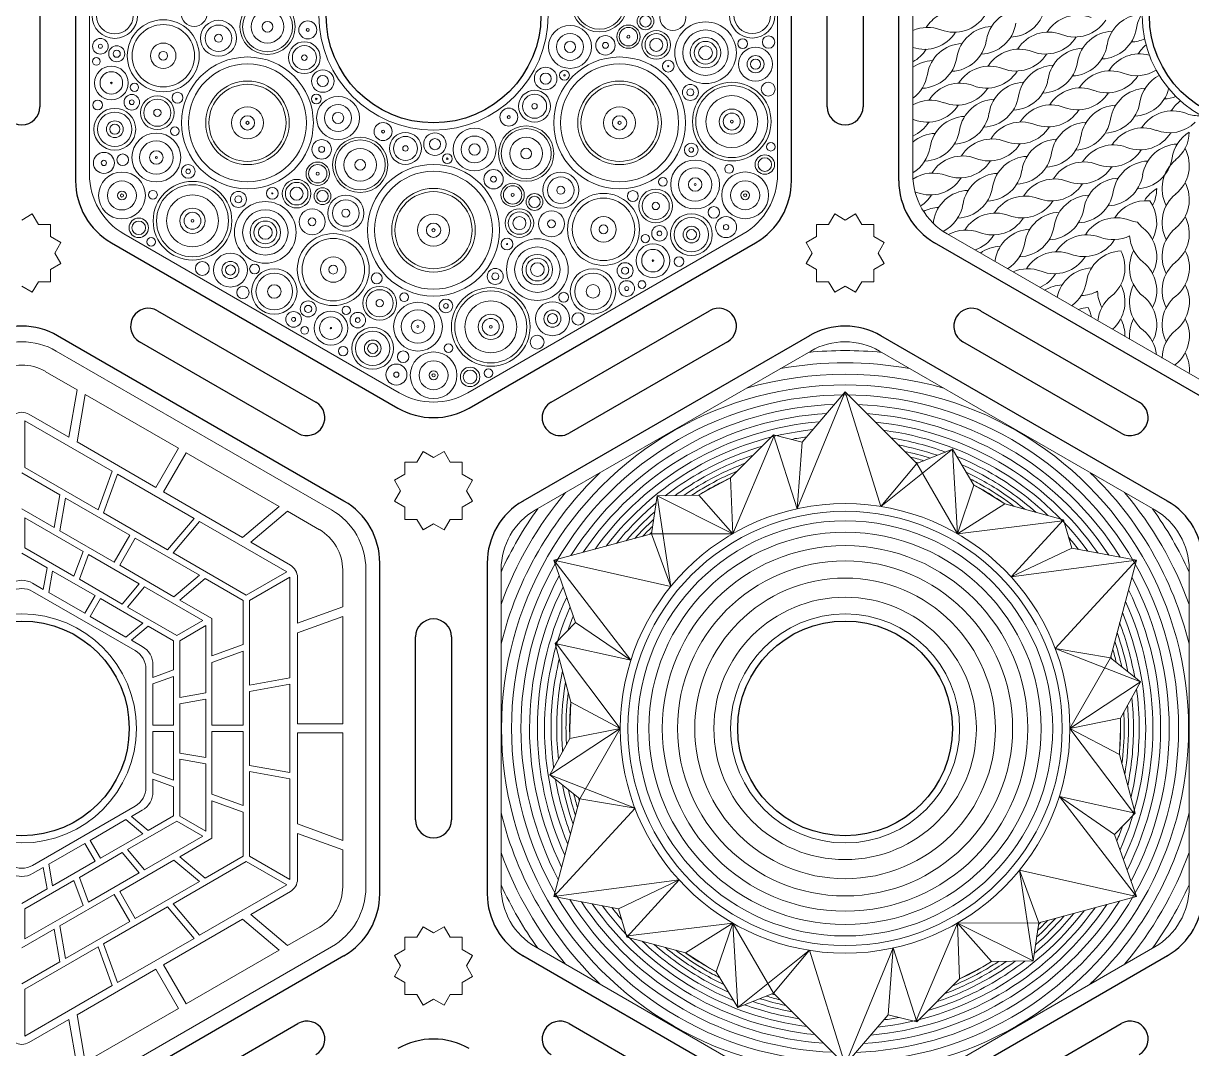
# Model space of a CAD drawing. Header units: millimetres. Extents: x -1250 to -350, y -300 to 300.
# Drawn here: x -1013 to -890.6, y -8.9 to 98.6 of the extents above; entities that cross this region are included whole.
import ezdxf

# ---------------------------------------------------------------- set-up
doc = ezdxf.new("R2010")
doc.units = ezdxf.units.MM
doc.layers.get('0').update_dxf_attribs({"color": 1, "true_color": 0xff0000})
doc.layers.add('cut', color=1, linetype='Continuous', lineweight=20, true_color=0xff0000)
doc.layers.add('Vector Engrave', color=5, linetype='Continuous', lineweight=0, true_color=0x0000ff)

msp = doc.modelspace()

# ---------------------------------------------------------------- linework, layer by layer
for p, q in [((-1007.5, 116.71), (-1007.5, 82.07)), ((-932.5, 82.07), (-932.5, 116.71)), ((-921.25, 82.07), (-921.25, 116.71)), ((-1011.25, 108.97), (-1011.25, 89.81)), ((-928.75, 89.81), (-928.75, 108.97)), ((-925, 108.97), (-925, 89.81)), ((-1003.75, 75.57), (-973.75, 58.25)), ((-966.25, 58.25), (-936.25, 75.57)), ((-887.5, 58.25), (-917.5, 75.57)), ((-998.93, 68.46), (-982.32, 58.87)), ((-957.68, 58.87), (-941.07, 68.46)), ((-912.68, 68.46), (-896.07, 58.87)), ((-979.38, 48.51), (-1009.38, 65.83)), ((-984.2, 55.63), (-1000.8, 65.21)), ((-930.62, 65.83), (-960.63, 48.51)), ((-939.2, 65.21), (-955.8, 55.63)), ((-893.12, 48.51), (-923.13, 65.83)), ((-897.95, 55.63), (-914.55, 65.21)), ((-975.62, 7.37), (-975.62, 42.02)), ((-964.37, 42.02), (-964.37, 7.37)), ((-971.88, 15.11), (-971.88, 34.28)), ((-968.12, 34.28), (-968.12, 15.11)), ((-1009.38, -16.44), (-979.38, 0.88)), ((-960.63, 0.88), (-930.62, -16.44)), ((-923.13, -16.44), (-893.12, 0.88)), ((-1000.8, -15.82), (-984.2, -6.24)), ((-955.8, -6.24), (-939.2, -15.82)), ((-914.55, -15.82), (-897.95, -6.24))]:
    msp.add_line(p, q)
for centre in [(-970, 99.39), (-883.75, 99.39), (-1013.13, 24.69), (-926.88, 24.69)]:
    msp.add_circle(centre, 11.25)
for centre, radius, start, end in [((-1013.13, 89.81), 1.88, 180, 0), ((-926.88, 89.81), 1.88, 180, 0), ((-1000, 82.07), 7.5, 180, 240), ((-940, 82.07), 7.5, 300, 0), ((-913.75, 82.07), 7.5, 180, 240), ((-999.86, 66.83), 1.88, 60, 240), ((-940.14, 66.83), 1.88, 300, 120), ((-913.61, 66.83), 1.88, 60, 240), ((-1013.13, 59.34), 7.5, 60, 120), ((-926.88, 59.34), 7.5, 60, 120), ((-983.26, 57.25), 1.88, 240, 60), ((-956.74, 57.25), 1.88, 120, 300), ((-897.01, 57.25), 1.88, 240, 60), ((-970, 64.75), 7.5, 240, 300), ((-983.13, 42.02), 7.5, 0, 60), ((-956.87, 42.02), 7.5, 120, 180), ((-896.88, 42.02), 7.5, 0, 60), ((-970, 34.28), 1.88, 0, 180), ((-970, 15.11), 1.88, 180, 0), ((-983.13, 7.37), 7.5, 300, 0), ((-956.87, 7.37), 7.5, 180, 240), ((-896.88, 7.37), 7.5, 300, 0), ((-983.26, -7.86), 1.88, 300, 120), ((-956.74, -7.86), 1.88, 60, 240), ((-897.01, -7.86), 1.88, 300, 120), ((-970, -15.36), 7.5, 60, 120)]:
    msp.add_arc(centre, radius, start, end)
at = {"layer": 'cut'}
for p, q in [((-1012.03, 78.59), (-1013.13, 77.96)), ((-1011.39, 77.49), (-1012.03, 78.59)), ((-927.97, 78.59), (-928.61, 77.49)), ((-926.88, 77.96), (-927.97, 78.59)), ((-925.78, 78.59), (-926.88, 77.96)), ((-925.14, 77.49), (-925.78, 78.59)), ((-1010.12, 77.49), (-1011.39, 77.49)), ((-1010.12, 76.22), (-1010.12, 77.49)), ((-928.61, 77.49), (-929.88, 77.49)), ((-929.88, 77.49), (-929.88, 76.22)), ((-923.88, 77.49), (-925.14, 77.49)), ((-923.88, 76.22), (-923.88, 77.49)), ((-1009.03, 75.59), (-1010.12, 76.22)), ((-929.88, 76.22), (-930.97, 75.59)), ((-922.78, 75.59), (-923.88, 76.22)), ((-1009.66, 74.49), (-1009.03, 75.59)), ((-930.97, 75.59), (-930.34, 74.49)), ((-923.41, 74.49), (-922.78, 75.59)), ((-1009.03, 73.39), (-1009.66, 74.49)), ((-930.34, 74.49), (-930.97, 73.39)), ((-922.78, 73.39), (-923.41, 74.49)), ((-1010.12, 72.76), (-1009.03, 73.39)), ((-1010.12, 71.49), (-1010.12, 72.76)), ((-930.97, 73.39), (-929.88, 72.76)), ((-929.88, 72.76), (-929.88, 71.49)), ((-923.88, 72.76), (-922.78, 73.39)), ((-923.88, 71.49), (-923.88, 72.76)), ((-1013.13, 71.03), (-1012.03, 70.39)), ((-1012.03, 70.39), (-1011.39, 71.49)), ((-1011.39, 71.49), (-1010.12, 71.49)), ((-929.88, 71.49), (-928.61, 71.49)), ((-928.61, 71.49), (-927.97, 70.39)), ((-927.97, 70.39), (-926.88, 71.03)), ((-926.88, 71.03), (-925.78, 70.39)), ((-925.78, 70.39), (-925.14, 71.49)), ((-925.14, 71.49), (-923.88, 71.49)), ((-971.1, 53.69), (-971.73, 52.59)), ((-970, 53.06), (-971.1, 53.69)), ((-968.9, 53.69), (-970, 53.06)), ((-968.27, 52.59), (-968.9, 53.69)), ((-971.73, 52.59), (-973, 52.59)), ((-973, 52.59), (-973, 51.32)), ((-967, 52.59), (-968.27, 52.59)), ((-967, 51.32), (-967, 52.59)), ((-973, 51.32), (-974.1, 50.69)), ((-974.1, 50.69), (-973.46, 49.59)), ((-965.9, 50.69), (-967, 51.32)), ((-966.54, 49.59), (-965.9, 50.69)), ((-973.46, 49.59), (-974.1, 48.49)), ((-965.9, 48.49), (-966.54, 49.59)), ((-974.1, 48.49), (-973, 47.86)), ((-973, 47.86), (-973, 46.59)), ((-967, 47.86), (-965.9, 48.49)), ((-967, 46.59), (-967, 47.86)), ((-973, 46.59), (-971.73, 46.59)), ((-971.73, 46.59), (-971.1, 45.49)), ((-968.9, 45.49), (-968.27, 46.59)), ((-968.27, 46.59), (-967, 46.59)), ((-971.1, 45.49), (-970, 46.13)), ((-970, 46.13), (-968.9, 45.49)), ((-971.1, 3.89), (-971.73, 2.8)), ((-970, 3.26), (-971.1, 3.89)), ((-968.9, 3.89), (-970, 3.26)), ((-968.27, 2.8), (-968.9, 3.89)), ((-971.73, 2.8), (-973, 2.8)), ((-973, 2.8), (-973, 1.53)), ((-967, 2.8), (-968.27, 2.8)), ((-967, 1.53), (-967, 2.8)), ((-973, 1.53), (-974.1, 0.89)), ((-965.9, 0.89), (-967, 1.53)), ((-974.1, 0.89), (-973.46, -0.2)), ((-966.54, -0.2), (-965.9, 0.89)), ((-973.46, -0.2), (-974.1, -1.3)), ((-965.9, -1.3), (-966.54, -0.2)), ((-974.1, -1.3), (-973, -1.94)), ((-973, -1.94), (-973, -3.2)), ((-967, -1.94), (-965.9, -1.3)), ((-967, -3.2), (-967, -1.94)), ((-973, -3.2), (-971.73, -3.2)), ((-971.73, -3.2), (-971.1, -4.3)), ((-971.1, -4.3), (-970, -3.67)), ((-970, -3.67), (-968.9, -4.3)), ((-968.9, -4.3), (-968.27, -3.2)), ((-968.27, -3.2), (-967, -3.2))]:
    msp.add_line(p, q, dxfattribs=at)
at = {"layer": 'Vector Engrave'}
for p, q in [((-1006.04, 82.74), (-1006.04, 116.04)), ((-933.96, 116.04), (-933.96, 82.74)), ((-919.79, 116.04), (-919.79, 82.74)), ((-973.6, 59.86), (-1002.44, 76.5)), ((-937.56, 76.5), (-966.4, 59.86)), ((-916.19, 76.5), (-887.35, 59.86)), ((-1009.52, 64.23), (-980.69, 47.58)), ((-959.31, 47.58), (-930.48, 64.23)), ((-923.27, 64.23), (-894.44, 47.58)), ((-1007.35, 60.17), (-1010.69, 62.1)), ((-1008.22, 55.21), (-1007.35, 60.17)), ((-1007.35, 54.71), (-1006.48, 59.67)), ((-996.73, 54.04), (-1006.48, 59.67)), ((-926.88, 59.94), (-931.91, 47.7)), ((-926.88, 59.94), (-931.38, 54.69)), ((-926.88, 59.94), (-919.38, 52.44)), ((-926.88, 59.94), (-923.13, 47.94)), ((-1008.22, 55.21), (-1012.38, 57.61)), ((-1003.66, 51.65), (-1012.8, 56.93)), ((-1012.8, 52.03), (-1012.8, 56.93)), ((-934.38, 55.44), (-938.88, 50.94)), ((-934.33, 55.29), (-938.65, 45.09)), ((-931.38, 54.69), (-934.38, 55.44)), ((-931.91, 47.7), (-934.38, 55.44)), ((-999.1, 49.94), (-1007.35, 54.71)), ((-999.1, 49.94), (-996.73, 54.04)), ((-931.38, 54.69), (-931.91, 47.7)), ((-915.62, 53.94), (-923.13, 47.94)), ((-919.38, 52.44), (-915.62, 53.94)), ((-915.62, 53.94), (-913.38, 50.19)), ((-915.1, 45.09), (-915.62, 53.94)), ((-998.28, 49.47), (-995.91, 53.57)), ((-986.16, 47.94), (-995.91, 53.57)), ((-1009.14, 49.16), (-1013.13, 51.46)), ((-1005.13, 47.6), (-1012.8, 52.03)), ((-1005.13, 47.6), (-1003.66, 51.65)), ((-923.13, 47.94), (-919.38, 52.44)), ((-919.38, 52.44), (-915.1, 45.09)), ((-1004.56, 47.27), (-1003.09, 51.32)), ((-995.08, 46.7), (-1003.09, 51.32)), ((-938.88, 50.94), (-941.29, 49.67)), ((-938.88, 50.94), (-938.65, 45.09)), ((-913.38, 50.19), (-915.1, 45.09)), ((-913.38, 50.19), (-912.46, 49.67)), ((-1009.75, 45.74), (-1009.14, 49.16)), ((-990.02, 44.7), (-998.28, 49.47)), ((-947.16, 45.06), (-946.58, 49.06)), ((-946.58, 49.06), (-942.21, 49.14)), ((-946.58, 49.06), (-945.14, 39.57)), ((-938.65, 45.09), (-946.58, 49.06)), ((-942.21, 49.14), (-941.29, 49.67)), ((-942.21, 49.14), (-938.65, 45.09)), ((-910.14, 48.21), (-912.46, 49.67)), ((-1009.14, 45.39), (-1008.54, 48.82)), ((-1001.82, 44.93), (-1008.54, 48.82)), ((-990.02, 44.7), (-986.16, 47.94)), ((-910.14, 48.21), (-915.1, 45.09)), ((-903.99, 46.56), (-910.14, 48.21)), ((-1009.75, 45.74), (-1013.13, 47.69)), ((-1006.72, 43.24), (-1012.81, 46.76)), ((-1012.81, 43.61), (-1012.81, 46.76)), ((-997.86, 43.4), (-1004.56, 47.27)), ((-997.86, 43.4), (-995.08, 46.7)), ((-989.15, 44.2), (-985.29, 47.44)), ((-981.95, 45.51), (-985.29, 47.44)), ((-909.47, 40.56), (-903.99, 46.56)), ((-903.14, 43.59), (-903.99, 46.56)), ((-1003.45, 42.11), (-1009.14, 45.39)), ((-997.28, 43.07), (-994.51, 46.37)), ((-985.37, 41.09), (-994.51, 46.37)), ((-904.11, 46.44), (-915.1, 45.09)), ((-1003.45, 42.11), (-1001.82, 44.93)), ((-1002.88, 41.78), (-1001.25, 44.61)), ((-994.53, 40.73), (-1001.25, 44.61)), ((-985, 41.8), (-989.15, 44.2)), ((-957.4, 42.32), (-947.16, 45.06)), ((-947.16, 45.06), (-938.65, 45.09)), ((-945.14, 39.57), (-947.16, 45.06)), ((-1013.13, 43.04), (-1010.48, 41.51)), ((-1007.67, 40.64), (-1012.81, 43.61)), ((-1007.67, 40.64), (-1006.72, 43.24)), ((-1007.1, 40.31), (-1006.15, 42.91)), ((-1000.84, 39.84), (-1006.15, 42.91)), ((-989.62, 38.64), (-997.28, 43.07)), ((-903.14, 43.59), (-909.47, 40.56)), ((-896.35, 42.32), (-903.14, 43.59)), ((-997.19, 38.49), (-1002.88, 41.78)), ((-957.4, 42.32), (-955.11, 35.8)), ((-957.4, 42.32), (-945.14, 39.57)), ((-957.4, 42.32), (-949.32, 31.84)), ((-896.35, 42.32), (-909.47, 40.56)), ((-896.35, 42.32), (-904.86, 33.07)), ((-896.35, 42.32), (-899.09, 32.07)), ((-1010.88, 39.26), (-1010.48, 41.51)), ((-1010.29, 38.92), (-1009.9, 41.17)), ((-1005.46, 38.62), (-1009.9, 41.17)), ((-997.19, 38.49), (-994.53, 40.73)), ((-989.62, 38.64), (-985.37, 41.09)), ((-989.29, 38.08), (-985.05, 40.53)), ((-985.05, 29.98), (-985.05, 40.53)), ((-984.25, 35.71), (-984.25, 40.5)), ((-979.51, 37.43), (-979.51, 41.29)), ((-977.09, 41.34), (-977.09, 8.05)), ((-962.91, 8.05), (-962.91, 41.34)), ((-890.84, 41.34), (-890.84, 8.05)), ((-1010.88, 39.26), (-1012, 39.9)), ((-1002.62, 37.72), (-1007.1, 40.31)), ((-1002.62, 37.72), (-1000.84, 39.84)), ((-1002.05, 37.39), (-1000.27, 39.52)), ((-994.17, 36), (-1000.27, 39.52)), ((-996.59, 38.14), (-993.93, 40.38)), ((-989.94, 38.08), (-993.93, 40.38)), ((-1001.26, 32.84), (-1012, 39.05)), ((-1006.54, 36.75), (-1010.29, 38.92)), ((-1006.54, 36.75), (-1005.46, 38.62)), ((-1005.98, 36.43), (-1004.9, 38.29)), ((-1000.47, 35.73), (-1004.9, 38.29)), ((-993.21, 36.19), (-996.59, 38.14)), ((-989.94, 33.48), (-989.94, 38.08)), ((-989.29, 29.23), (-989.29, 38.08)), ((-996.9, 34.42), (-1002.05, 37.39)), ((-984.25, 35.71), (-979.51, 37.43)), ((-1002.22, 34.26), (-1005.98, 36.43)), ((-1002.22, 34.26), (-1000.47, 35.73)), ((-996.9, 34.42), (-994.17, 36)), ((-993.21, 32.29), (-993.21, 36.19)), ((-984.25, 34.7), (-979.51, 36.43)), ((-979.51, 25.17), (-979.51, 36.43)), ((-955.11, 35.8), (-957.26, 33.57)), ((-955.11, 35.8), (-949.32, 31.84)), ((-1001.63, 33.92), (-999.88, 35.39)), ((-997.24, 33.87), (-999.88, 35.39)), ((-996.59, 33.88), (-993.86, 35.46)), ((-993.86, 28.42), (-993.86, 35.46)), ((-984.25, 25.17), (-984.25, 34.7)), ((-1000.52, 33.27), (-1001.63, 33.92)), ((-997.24, 33.87), (-997.24, 30.82)), ((-996.59, 27.94), (-996.59, 33.88)), ((-993.21, 32.29), (-989.94, 33.48)), ((-957.26, 33.57), (-955.61, 27.43)), ((-949.32, 31.84), (-957.26, 33.57)), ((-957.1, 33.54), (-950.43, 24.69)), ((-904.86, 33.07), (-899.09, 32.07)), ((-895.92, 29.58), (-904.86, 33.07)), ((-993.21, 31.6), (-989.94, 32.78)), ((-989.94, 25.02), (-989.94, 32.78)), ((-899.09, 32.07), (-903.32, 24.69)), ((-899.09, 32.07), (-895.92, 29.58)), ((-1000.13, 18.49), (-1000.13, 30.9)), ((-999.39, 30.03), (-999.39, 31.33)), ((-999.39, 30.03), (-997.24, 30.82)), ((-993.21, 25.02), (-993.21, 31.6)), ((-999.39, 29.35), (-997.24, 30.14)), ((-997.24, 25.02), (-997.24, 30.14)), ((-989.29, 29.23), (-985.05, 29.98)), ((-903.32, 24.69), (-895.92, 29.58)), ((-895.92, 29.58), (-898.04, 25.75)), ((-999.39, 25.02), (-999.39, 29.35)), ((-996.59, 27.94), (-993.86, 28.42)), ((-989.29, 28.57), (-985.05, 29.31)), ((-989.29, 20.82), (-989.29, 28.57)), ((-985.05, 20.07), (-985.05, 29.31)), ((-996.59, 27.28), (-993.86, 27.76)), ((-996.59, 22.11), (-996.59, 27.28)), ((-993.86, 21.63), (-993.86, 27.76)), ((-955.61, 27.43), (-955.71, 24.69)), ((-955.61, 27.43), (-950.43, 24.69)), ((-898.04, 25.75), (-903.32, 24.69)), ((-898.04, 25.75), (-898.04, 24.69)), ((-999.39, 25.02), (-997.24, 25.02)), ((-993.21, 25.02), (-989.94, 25.02)), ((-984.25, 25.17), (-979.51, 25.17)), ((-950.43, 24.69), (-957.83, 19.81)), ((-955.71, 23.64), (-955.71, 24.69)), ((-955.71, 23.64), (-950.43, 24.69)), ((-954.66, 17.31), (-950.43, 24.69)), ((-898.14, 21.96), (-903.32, 24.69)), ((-896.65, 15.85), (-903.32, 24.69)), ((-898.14, 21.96), (-898.04, 24.69)), ((-999.39, 20.04), (-999.39, 24.37)), ((-999.39, 24.37), (-997.24, 24.37)), ((-997.24, 19.25), (-997.24, 24.37)), ((-993.21, 17.79), (-993.21, 24.37)), ((-993.21, 24.37), (-989.94, 24.37)), ((-989.94, 16.6), (-989.94, 24.37)), ((-984.25, 14.69), (-984.25, 24.22)), ((-984.25, 24.22), (-979.51, 24.22)), ((-979.51, 12.96), (-979.51, 24.22)), ((-957.83, 19.81), (-955.71, 23.64)), ((-996.59, 22.11), (-993.86, 21.63)), ((-996.59, 15.51), (-996.59, 21.45)), ((-996.59, 21.45), (-993.86, 20.97)), ((-993.86, 13.93), (-993.86, 20.97)), ((-989.29, 20.82), (-985.05, 20.07)), ((-896.49, 15.81), (-898.14, 21.96)), ((-999.39, 20.04), (-997.24, 19.25)), ((-989.29, 11.31), (-989.29, 20.16)), ((-989.29, 20.16), (-985.05, 19.41)), ((-954.66, 17.31), (-957.83, 19.81)), ((-957.83, 19.81), (-948.89, 16.32)), ((-999.39, 18.06), (-999.39, 19.36)), ((-999.39, 19.36), (-997.24, 18.57)), ((-997.24, 15.52), (-997.24, 18.57)), ((-985.05, 8.86), (-985.05, 19.41)), ((-993.21, 17.79), (-989.94, 16.6)), ((-957.4, 7.07), (-954.66, 17.31)), ((-948.89, 16.32), (-954.66, 17.31)), ((-896.35, 7.07), (-904.43, 17.55)), ((-904.43, 17.55), (-896.49, 15.81)), ((-898.64, 13.59), (-904.43, 17.55)), ((-1012, 10.34), (-1001.26, 16.55)), ((-1001.63, 15.47), (-1000.52, 16.12)), ((-993.21, 13.2), (-993.21, 17.1)), ((-993.21, 17.1), (-989.94, 15.91)), ((-957.4, 7.07), (-948.89, 16.32)), ((-1005.98, 12.96), (-1002.22, 15.13)), ((-1002.22, 15.13), (-1000.47, 13.66)), ((-1002.05, 12), (-996.9, 14.97)), ((-1001.63, 15.47), (-999.88, 14)), ((-997.24, 15.52), (-999.88, 14)), ((-996.9, 14.97), (-994.17, 13.39)), ((-996.59, 15.51), (-993.86, 13.93)), ((-989.94, 11.31), (-989.94, 15.91)), ((-984.25, 14.69), (-979.51, 12.96)), ((-898.64, 13.59), (-896.49, 15.81)), ((-1004.9, 11.1), (-1000.47, 13.66)), ((-984.25, 8.89), (-984.25, 13.68)), ((-984.25, 13.68), (-979.51, 11.96)), ((-896.35, 7.07), (-898.64, 13.59)), ((-1010.29, 10.47), (-1006.54, 12.64)), ((-1006.54, 12.64), (-1005.46, 10.77)), ((-1005.98, 12.96), (-1004.9, 11.1)), ((-1000.27, 9.87), (-994.17, 13.39)), ((-996.59, 11.25), (-993.21, 13.2)), ((-1007.1, 9.08), (-1002.62, 11.67)), ((-1002.62, 11.67), (-1000.84, 9.55)), ((-1002.05, 12), (-1000.27, 9.87)), ((-996.59, 11.25), (-993.93, 9.01)), ((-993.93, 9.01), (-989.94, 11.31)), ((-989.29, 11.31), (-985.05, 8.86)), ((-979.51, 8.1), (-979.51, 11.96)), ((-1012, 9.48), (-1010.88, 10.13)), ((-1010.88, 10.13), (-1010.48, 7.88)), ((-1010.29, 10.47), (-1009.9, 8.21)), ((-1009.9, 8.21), (-1005.46, 10.77)), ((-1002.88, 7.61), (-997.19, 10.9)), ((-997.28, 6.32), (-989.62, 10.75)), ((-997.19, 10.9), (-994.53, 8.66)), ((-989.62, 10.75), (-985.37, 8.3)), ((-896.35, 7.07), (-908.61, 9.82)), ((-908.61, 9.82), (-906.59, 4.32)), ((-907.17, 0.33), (-908.61, 9.82)), ((-1012.81, 5.78), (-1007.67, 8.75)), ((-1007.67, 8.75), (-1006.72, 6.15)), ((-1007.1, 9.08), (-1006.15, 6.48)), ((-1006.15, 6.48), (-1000.84, 9.55)), ((-1001.25, 4.78), (-994.53, 8.66)), ((-957.4, 7.07), (-944.28, 8.83)), ((-950.61, 5.8), (-944.28, 8.83)), ((-944.28, 8.83), (-949.76, 2.82)), ((-1013.13, 6.35), (-1010.48, 7.88)), ((-1002.88, 7.61), (-1001.25, 4.78)), ((-994.51, 3.02), (-985.37, 8.3)), ((-989.15, 5.19), (-985, 7.59)), ((-1012.81, 2.63), (-1006.72, 6.15)), ((-1009.14, 4), (-1003.45, 7.28)), ((-1003.45, 7.28), (-1001.82, 4.46)), ((-997.28, 6.32), (-994.51, 3.02)), ((-957.4, 7.07), (-950.61, 5.8)), ((-896.35, 7.07), (-906.59, 4.32)), ((-1012.81, 5.78), (-1012.81, 2.63)), ((-1004.56, 2.12), (-997.86, 5.99)), ((-997.86, 5.99), (-995.08, 2.69)), ((-989.15, 5.19), (-985.29, 1.95)), ((-950.61, 5.8), (-949.76, 2.82)), ((-1009.14, 4), (-1008.54, 0.57)), ((-1008.54, 0.57), (-1001.82, 4.46)), ((-998.28, -0.08), (-990.02, 4.69)), ((-990.02, 4.69), (-986.16, 1.45)), ((-985.29, 1.95), (-981.95, 3.88)), ((-949.64, 2.95), (-938.65, 4.3)), ((-943.61, 1.18), (-938.65, 4.3)), ((-940.38, -0.81), (-938.65, 4.3)), ((-934.38, -3.06), (-938.65, 4.3)), ((-938.65, 4.3), (-938.12, -4.56)), ((-919.42, -5.9), (-915.1, 4.3)), ((-906.59, 4.32), (-915.1, 4.3)), ((-915.1, 4.3), (-907.17, 0.33)), ((-914.88, -1.56), (-915.1, 4.3)), ((-911.54, 0.25), (-915.1, 4.3)), ((-906.59, 4.32), (-907.17, 0.33)), ((-1013.13, 1.7), (-1009.75, 3.65)), ((-1009.75, 3.65), (-1009.14, 0.23)), ((-1003.09, -1.93), (-995.08, 2.69)), ((-949.76, 2.82), (-943.61, 1.18)), ((-1012.8, -2.64), (-1005.13, 1.79)), ((-980.69, 1.81), (-1009.52, -14.84)), ((-1005.13, 1.79), (-1003.66, -2.26)), ((-1004.56, 2.12), (-1003.09, -1.93)), ((-995.91, -4.18), (-986.16, 1.45)), ((-930.48, -14.84), (-959.31, 1.81)), ((-938.12, -4.56), (-930.62, 1.44)), ((-930.62, 1.44), (-934.38, -3.06)), ((-926.88, -10.56), (-930.62, 1.44)), ((-926.88, -10.56), (-921.84, 1.69)), ((-894.44, 1.81), (-923.27, -14.84)), ((-922.38, -5.31), (-921.84, 1.69)), ((-921.84, 1.69), (-919.38, -6.06)), ((-1013.13, -2.07), (-1009.14, 0.23)), ((-943.61, 1.18), (-941.29, -0.28)), ((-911.54, 0.25), (-912.46, -0.28)), ((-907.17, 0.33), (-911.54, 0.25)), ((-1007.35, -5.32), (-999.1, -0.55)), ((-999.1, -0.55), (-996.73, -4.65)), ((-998.28, -0.08), (-995.91, -4.18)), ((-940.38, -0.81), (-941.29, -0.28)), ((-938.12, -4.56), (-940.38, -0.81)), ((-914.88, -1.56), (-912.46, -0.28)), ((-1012.8, -7.54), (-1003.66, -2.26)), ((-919.38, -6.06), (-914.88, -1.56)), ((-1012.8, -2.64), (-1012.8, -7.54)), ((-934.38, -3.06), (-938.12, -4.56)), ((-926.88, -10.56), (-934.38, -3.06)), ((-1006.48, -10.28), (-996.73, -4.65)), ((-1012.38, -8.22), (-1008.22, -5.82)), ((-1008.22, -5.82), (-1007.35, -10.78)), ((-1007.35, -5.32), (-1006.48, -10.28)), ((-926.88, -10.56), (-922.38, -5.31)), ((-922.38, -5.31), (-919.38, -6.06))]:
    msp.add_line(p, q, dxfattribs=at)
for centre, radius in [((-970, 99.39), 12), ((-883.75, 99.39), 12), ((-952.61, 100.57), 2.9), ((-952.61, 100.57), 2.62), ((-1003.39, 99.37), 2.38), ((-936.61, 99.41), 2.38), ((-1003.39, 99.37), 1.92), ((-995.08, 99.6), 1.36), ((-987.39, 98.21), 2.9), ((-987.39, 98.21), 2.62), ((-944.92, 99.18), 1.36), ((-936.61, 99.41), 1.92), ((-987.39, 98.21), 1.71), ((-947.79, 98.78), 0.878), ((-947.79, 98.78), 0.597), ((-998.31, 95.17), 3.77), ((-998.31, 95.17), 3.27), ((-992.52, 97), 1.89), ((-992.52, 97), 1.39), ((-987.39, 98.21), 0.562), ((-983.17, 97.88), 0.942), ((-983.17, 97.88), 0.158), ((-955.7, 96.1), 2.25), ((-949.58, 97.17), 1.22), ((-949.58, 97.17), 0.964), ((-941.5, 95.49), 3.23), ((-1004.9, 96.16), 0.822), ((-992.52, 97), 0.416), ((-955.7, 96.1), 1.41), ((-951.99, 96.26), 1.02), ((-949.58, 97.17), 0.161), ((-946.66, 96.31), 1.5), ((-946.66, 96.31), 1.18), ((-946.66, 96.31), 0.685), ((-941.5, 95.49), 2.38), ((-941.5, 95.49), 1.6), ((-937.62, 96.43), 0.514), ((-934.89, 96.61), 0.645), ((-1004.9, 96.16), 0.209), ((-1003.19, 95.38), 0.839), ((-1003.19, 95.38), 0.375), ((-998.31, 95.17), 1.33), ((-998.31, 95.17), 0.458), ((-983.53, 94.97), 1.67), ((-983.53, 94.97), 1.26), ((-955.7, 96.1), 0.591), ((-951.99, 96.26), 0.306), ((-941.5, 95.49), 1.19), ((-941.5, 95.49), 0.722), ((-936.26, 94.29), 1.78), ((-1005.33, 94.58), 0.403), ((-989.49, 88.14), 6.9), ((-989.49, 88.14), 6.18), ((-983.53, 94.97), 0.286), ((-950.51, 88.14), 6.9), ((-950.51, 88.14), 6.18), ((-945.41, 94.08), 0.614), ((-936.26, 94.29), 0.894), ((-936.26, 94.29), 0.528), ((-1003.75, 92.32), 1.77), ((-1003.75, 92.32), 1.18), ((-981.6, 92.52), 1.18), ((-981.6, 92.52), 0.583), ((-958.25, 92.78), 1.18), ((-958.25, 92.78), 0.583), ((-956.28, 93.13), 0.513), ((-956.28, 93.13), 0.0828), ((-945.41, 94.08), 0.0555), ((-1003.75, 92.32), 0.0766), ((-1001.33, 91.86), 0.436), ((-989.49, 88.14), 4.38), ((-989.49, 88.14), 4.04), ((-950.51, 88.14), 4.38), ((-950.51, 88.14), 4.04), ((-943.09, 91.33), 0.837), ((-938.75, 88.27), 4.12), ((-938.75, 88.27), 3.77), ((-934.93, 91.67), 0.726), ((-1001.61, 90.3), 0.814), ((-998.93, 89.2), 1.77), ((-998.93, 89.2), 1.42), ((-996.82, 90.77), 0.573), ((-982.28, 90.64), 0.513), ((-982.28, 90.64), 0.0828), ((-980, 88.65), 2.25), ((-959.41, 89.88), 1.67), ((-959.41, 89.88), 1.26), ((-943.09, 91.33), 0.36), ((-938.75, 88.27), 2.72), ((-1005.19, 90.01), 0.501), ((-1003.39, 87.47), 2.19), ((-1001.61, 90.3), 0.247), ((-998.93, 89.2), 0.384), ((-989.49, 88.14), 1.68), ((-980, 88.65), 1.41), ((-962.11, 88.74), 0.942), ((-959.41, 89.88), 0.286), ((-950.51, 88.14), 1.68), ((-938.75, 88.27), 1.32), ((-1003.39, 87.47), 1.8), ((-1003.39, 87.47), 0.877), ((-989.49, 88.14), 0.75), ((-989.49, 88.14), 0.168), ((-980, 88.65), 0.591), ((-975.28, 87.23), 0.942), ((-962.11, 88.74), 0.158), ((-950.51, 88.14), 0.75), ((-950.51, 88.14), 0.168), ((-938.75, 88.27), 0.89), ((-938.75, 88.27), 0.15), ((-1003.39, 87.47), 0.53), ((-999.04, 84.51), 2.56), ((-997.11, 87.28), 0.453), ((-975.28, 87.23), 0.158), ((-972.94, 85.46), 1.67), ((-969.85, 85.91), 1.18), ((-965.7, 85.35), 2.25), ((-960.29, 84.92), 2.9), ((-960.29, 84.92), 2.62), ((-999.04, 84.51), 1.75), ((-981.72, 85.36), 1.02), ((-977.68, 83.74), 2.9), ((-977.68, 83.74), 2.62), ((-972.94, 85.46), 1.26), ((-972.94, 85.46), 0.286), ((-969.85, 85.91), 0.583), ((-965.7, 85.35), 1.41), ((-965.7, 85.35), 0.591), ((-960.29, 84.92), 1.71), ((-943, 85.3), 0.714), ((-934.67, 85.64), 0.45), ((-1004.53, 83.94), 1.1), ((-1002.56, 84.27), 0.609), ((-999.04, 84.51), 0.707), ((-999.04, 84.51), 0.103), ((-981.72, 85.36), 0.306), ((-977.68, 83.74), 1.71), ((-968.56, 84.38), 0.513), ((-968.56, 84.38), 0.0828), ((-960.29, 84.92), 0.562), ((-943, 85.3), 0.241), ((-935.29, 83.77), 1.02), ((-935.29, 83.77), 0.713), ((-1004.53, 83.94), 0.274), ((-995.7, 83.05), 0.714), ((-995.7, 83.05), 0.241), ((-982.13, 82.81), 1.22), ((-982.13, 82.81), 0.964), ((-977.68, 83.74), 0.562), ((-970, 76.89), 6.9), ((-963.71, 82.23), 1.02), ((-942.59, 81.68), 2.56), ((-942.59, 81.68), 1.75), ((-939.03, 83.32), 0.467), ((-1002.64, 80.53), 2.45), ((-1002.64, 80.53), 1.52), ((-995.25, 77.88), 4.12), ((-984.34, 80.72), 1.5), ((-982.13, 82.81), 0.161), ((-970, 76.89), 6.18), ((-963.71, 82.23), 0.306), ((-956.67, 81.08), 1.89), ((-956.67, 81.08), 1.39), ((-945.96, 81.96), 0.453), ((-942.59, 81.68), 0.707), ((-937.35, 80.55), 2.45), ((-937.35, 80.55), 1.52), ((-1002.64, 80.53), 0.461), ((-999.4, 80.6), 0.467), ((-995.25, 77.88), 3.77), ((-990.44, 80.12), 0.837), ((-986.89, 80.75), 0.614), ((-986.89, 80.75), 0.0555), ((-984.34, 80.72), 1.18), ((-984.34, 80.72), 0.685), ((-981.63, 80.46), 0.878), ((-981.63, 80.46), 0.597), ((-970, 76.89), 4.38), ((-970, 76.89), 4.04), ((-961.71, 80.59), 1.22), ((-961.71, 80.59), 0.964), ((-956.67, 81.08), 0.416), ((-949.12, 80.47), 0.573), ((-946.72, 79.43), 1.77), ((-946.72, 79.43), 1.42), ((-942.59, 81.68), 0.103), ((-937.35, 80.55), 0.461), ((-1002.64, 80.53), 0.169), ((-995.25, 77.88), 2.72), ((-987.62, 76.66), 3.23), ((-990.44, 80.12), 0.36), ((-979.19, 78.69), 1.89), ((-979.19, 78.69), 1.39), ((-961.71, 80.59), 0.161), ((-959.42, 79.85), 0.878), ((-959.42, 79.85), 0.597), ((-952.19, 76.98), 3.77), ((-952.19, 76.98), 3.27), ((-946.72, 79.43), 0.384), ((-937.35, 80.55), 0.169), ((-995.25, 77.88), 1.32), ((-995.25, 77.88), 0.89), ((-987.62, 76.66), 2.38), ((-982.72, 77.77), 1.36), ((-979.19, 78.69), 0.416), ((-970, 76.89), 1.68), ((-961, 77.64), 1.5), ((-961, 77.64), 1.18), ((-957.64, 77.56), 1.36), ((-942.98, 76.43), 2.19), ((-940.63, 78.76), 0.609), ((-1000.88, 77.14), 1.02), ((-1000.88, 77.14), 0.713), ((-995.25, 77.88), 0.15), ((-987.62, 76.66), 1.6), ((-987.62, 76.66), 1.19), ((-987.62, 76.66), 0.722), ((-982.72, 77.77), 0.404), ((-970, 76.89), 0.75), ((-961, 77.64), 0.685), ((-957.64, 77.56), 0.404), ((-952.19, 76.98), 1.33), ((-952.19, 76.98), 0.458), ((-946.33, 76.56), 0.814), ((-942.98, 76.43), 1.8), ((-942.98, 76.43), 0.877), ((-939.35, 77.21), 1.1), ((-939.35, 77.21), 0.274), ((-999.57, 75.67), 0.45), ((-980.5, 72.76), 3.77), ((-980.5, 72.76), 3.27), ((-970, 76.89), 0.168), ((-962.3, 75.44), 0.614), ((-959.12, 72.76), 3.23), ((-947.81, 76.02), 0.436), ((-946.33, 76.56), 0.247), ((-942.98, 76.43), 0.53), ((-962.3, 75.44), 0.0555), ((-959.12, 72.76), 2.38), ((-947.01, 73.7), 1.77), ((-947.01, 73.7), 1.18), ((-994.22, 72.88), 0.726), ((-991.28, 72.72), 1.78), ((-991.28, 72.72), 0.894), ((-980.5, 72.76), 1.33), ((-959.12, 72.76), 1.6), ((-959.12, 72.76), 1.19), ((-959.12, 72.76), 0.722), ((-949.93, 72.65), 0.839), ((-947.01, 73.7), 0.0766), ((-944.28, 73.6), 0.501), ((-991.28, 72.72), 0.528), ((-988.75, 72.83), 0.514), ((-986.68, 70.47), 2.38), ((-986.68, 70.47), 1.92), ((-980.5, 72.76), 0.458), ((-975.95, 71.85), 0.573), ((-963.53, 72.05), 0.837), ((-963.53, 72.05), 0.36), ((-953.29, 70.48), 2.38), ((-953.29, 70.48), 1.92), ((-949.93, 72.65), 0.375), ((-989.96, 70.37), 0.645), ((-986.68, 70.47), 0.709), ((-975.64, 69.24), 1.77), ((-953.29, 70.48), 0.709), ((-949.76, 70.78), 0.822), ((-948.17, 71.2), 0.403), ((-975.64, 69.24), 1.42), ((-973.07, 69.86), 0.453), ((-964, 66.76), 4.12), ((-964, 66.76), 3.77), ((-956.37, 69.87), 0.514), ((-949.76, 70.78), 0.209), ((-983.13, 68.64), 0.839), ((-983.13, 68.64), 0.375), ((-979.14, 68.49), 0.436), ((-975.64, 69.24), 0.384), ((-971.63, 66.79), 2.56), ((-971.63, 66.79), 1.75), ((-968.7, 68.96), 0.714), ((-968.7, 68.96), 0.241), ((-964, 66.76), 2.72), ((-957.54, 67.62), 1.78), ((-984.66, 67.55), 0.822), ((-984.66, 67.55), 0.209), ((-980.75, 66.63), 1.77), ((-980.75, 66.63), 1.18), ((-977.93, 67.47), 0.814), ((-977.93, 67.47), 0.247), ((-971.63, 66.79), 0.707), ((-964, 66.76), 1.32), ((-964, 66.76), 0.89), ((-957.54, 67.62), 0.894), ((-957.54, 67.62), 0.528), ((-954.85, 67.59), 0.645), ((-983.5, 66.39), 0.403), ((-980.75, 66.63), 0.0766), ((-976.37, 64.51), 2.19), ((-976.37, 64.51), 1.8), ((-971.63, 66.79), 0.103), ((-964, 66.76), 0.15), ((-976.37, 64.51), 0.877), ((-976.37, 64.51), 0.53), ((-968.43, 64.53), 0.467), ((-959.15, 65.16), 0.726), ((-979.47, 64.22), 0.501), ((-973.18, 63.63), 0.609), ((-969.99, 61.69), 2.45), ((-973.89, 61.76), 1.1), ((-969.99, 61.69), 1.52), ((-966.17, 61.52), 1.02), ((-973.89, 61.76), 0.274), ((-969.99, 61.69), 0.461), ((-969.99, 61.69), 0.169), ((-966.17, 61.52), 0.713), ((-964.24, 61.92), 0.45), ((-926.88, 24.69), 23.55), ((-926.88, 24.69), 22.75), ((-926.88, 24.69), 21.75), ((-926.88, 24.69), 20.55), ((-926.88, 24.69), 19.15), ((-926.88, 24.69), 17.55), ((-926.88, 24.69), 15.75), ((-926.88, 24.69), 13.75), ((-1013.13, 24.69), 12), ((-926.88, 24.69), 12)]:
    msp.add_circle(centre, radius, dxfattribs=at)
for centre, radius, start, end in [((-915.14, 96.11), 3.82, 120.806, 147.8218), ((-915.45, 101.45), 3.82, 248.7546, 327.8218), ((-908.3, 96.2), 3.82, 123.4389, 171.2454), ((-909.68, 100.93), 3.82, 272.1782, 336.2477), ((-902.49, 95.61), 3.82, 68.7546, 147.8218), ((-895.66, 95.7), 3.82, 105.3453, 171.2454), ((-892.57, 97.49), 3.82, 150.1373, 171.2454), ((-918.22, 94.32), 3.82, 68.7546, 114.1694), ((-911.39, 94.42), 3.82, 92.1782, 171.2454), ((-912.77, 99.15), 3.82, 272.1782, 351.2454), ((-902.81, 100.95), 3.82, 248.7546, 327.8218), ((-900.13, 98.65), 3.82, 272.1782, 351.2454), ((-918.54, 99.66), 3.82, 250.9663, 327.8218), ((-915.86, 97.36), 3.82, 272.1782, 351.2454), ((-905.58, 93.83), 3.82, 68.7546, 147.8218), ((-905.9, 99.17), 3.82, 248.7546, 327.8218), ((-898.75, 93.92), 3.82, 92.1782, 171.2454), ((-897.04, 100.43), 3.82, 272.1782, 293.7894), ((-921.63, 97.88), 3.82, 298.8104, 327.8218), ((-914.48, 92.63), 3.82, 92.1782, 171.2454), ((-908.67, 92.04), 3.82, 68.7546, 147.8218), ((-901.84, 92.14), 3.82, 92.1782, 171.2454), ((-903.22, 96.87), 3.82, 272.1782, 351.2454), ((-892.94, 93.34), 3.82, 129.0119, 147.8218), ((-917.57, 90.85), 3.82, 92.1782, 125.4304), ((-918.95, 95.58), 3.82, 272.1782, 351.2454), ((-908.99, 97.39), 3.82, 248.7546, 327.8218), ((-906.31, 95.08), 3.82, 272.1782, 351.2454), ((-896.03, 91.55), 3.82, 74.4985, 147.8218), ((-922.04, 93.8), 3.82, 306.0707, 351.2454), ((-911.76, 90.26), 3.82, 68.7546, 147.8218), ((-912.08, 95.6), 3.82, 248.7546, 327.8218), ((-904.93, 90.35), 3.82, 92.1782, 171.2454), ((-899.12, 89.77), 3.82, 68.7546, 147.8218), ((-899.44, 95.11), 3.82, 248.7546, 327.8218), ((-896.35, 96.89), 3.82, 248.7546, 302.4384), ((-892.21, 89.73), 3.82, 117.5616, 171.2454), ((-914.85, 88.48), 3.82, 68.7546, 147.8218), ((-908.02, 88.57), 3.82, 92.1782, 171.2454), ((-909.4, 93.3), 3.82, 272.1782, 351.2454), ((-902.21, 87.98), 3.82, 68.7546, 147.8218), ((-915.17, 93.82), 3.82, 248.7546, 327.8218), ((-911.11, 86.79), 3.82, 92.1782, 171.2454), ((-912.49, 91.52), 3.82, 272.1782, 351.2454), ((-902.53, 93.32), 3.82, 248.7546, 327.8218), ((-895.3, 87.94), 3.82, 92.1782, 171.2454), ((-896.68, 92.67), 3.82, 272.1782, 345.5015), ((-893.59, 94.46), 3.82, 272.1782, 290.9881), ((-917.94, 86.69), 3.82, 68.7546, 118.9637), ((-918.26, 92.03), 3.82, 248.7546, 327.8218), ((-905.3, 86.2), 3.82, 68.7546, 147.8218), ((-905.62, 91.54), 3.82, 248.7546, 327.8218), ((-898.39, 86.16), 3.82, 92.1782, 171.2454), ((-899.77, 90.89), 3.82, 272.1782, 351.2454), ((-892.58, 85.58), 3.82, 68.7546, 147.8218), ((-889.49, 87.36), 3.82, 126.2106, 147.8218), ((-921.03, 84.91), 3.82, 68.7546, 71.1082), ((-921.35, 90.25), 3.82, 294.0224, 327.8218), ((-914.2, 85), 3.82, 92.1782, 171.2454), ((-915.58, 89.73), 3.82, 272.1782, 351.2454), ((-908.39, 84.41), 3.82, 68.7546, 147.8218), ((-901.48, 84.38), 3.82, 92.1782, 171.2454), ((-902.86, 89.11), 3.82, 272.1782, 351.2454), ((-892.9, 90.92), 3.82, 248.7546, 314.6547), ((-889.81, 92.7), 3.82, 248.7546, 269.8627), ((-917.29, 83.22), 3.82, 92.1782, 130.8719), ((-918.67, 87.95), 3.82, 272.1782, 351.2454), ((-908.7, 89.76), 3.82, 248.7546, 327.8218), ((-895.67, 83.79), 3.82, 68.7546, 147.8218), ((-895.99, 89.13), 3.82, 248.7546, 327.8218), ((-888.84, 83.88), 3.82, 121.1807, 171.2454), ((-894.64, 87.23), 3.82, 308.7546, 358.8193), ((-911.47, 82.63), 3.82, 68.7546, 147.8218), ((-911.79, 87.97), 3.82, 248.7546, 327.8218), ((-904.57, 82.6), 3.82, 92.1782, 171.2454), ((-905.95, 87.32), 3.82, 272.1782, 351.2454), ((-898.76, 82.01), 3.82, 68.7546, 147.8218), ((-891.93, 82.1), 3.82, 92.1782, 171.2454), ((-921.76, 86.17), 3.82, 300.9392, 351.2454), ((-914.56, 80.85), 3.82, 68.7546, 147.8218), ((-907.66, 80.81), 3.82, 92.1782, 171.2454), ((-909.04, 85.54), 3.82, 272.1782, 351.2454), ((-899.08, 87.35), 3.82, 248.7546, 327.8218), ((-896.39, 85.05), 3.82, 272.1782, 351.2454), ((-894.64, 83.66), 3.82, 308.7546, 27.8218), ((-914.88, 86.19), 3.82, 248.7546, 327.8218), ((-901.85, 80.22), 3.82, 68.7546, 147.8218), ((-902.17, 85.57), 3.82, 248.7546, 327.8218), ((-895.02, 80.32), 3.82, 92.1782, 171.2454), ((-889.85, 81.27), 3.82, 128.7546, 207.8218), ((-998.83, 82.74), 7.21, 180, 240), ((-941.17, 82.74), 7.21, 300, 0), ((-912.58, 82.74), 7.21, 180, 240), ((-917.65, 79.06), 3.82, 68.7546, 123.6785), ((-917.97, 84.4), 3.82, 248.7546, 327.8218), ((-910.75, 79.03), 3.82, 92.1782, 171.2454), ((-912.13, 83.76), 3.82, 272.1782, 351.2454), ((-904.94, 78.44), 3.82, 68.7546, 147.8218), ((-898.1, 78.53), 3.82, 92.1782, 171.2454), ((-899.48, 83.26), 3.82, 272.1782, 351.2454), ((-920.74, 77.28), 3.82, 68.7546, 71.8879), ((-913.84, 77.25), 3.82, 92.1782, 171.2454), ((-915.22, 81.98), 3.82, 272.1782, 351.2454), ((-905.25, 83.78), 3.82, 248.7546, 327.8218), ((-902.57, 81.48), 3.82, 272.1782, 351.2454), ((-892.29, 77.95), 3.82, 120.3669, 147.8218), ((-898.05, 81.27), 3.82, 332.1782, 359.6331), ((-894.64, 80.1), 3.82, 308.7546, 27.8218), ((-921.06, 82.62), 3.82, 303.0436, 327.8218), ((-918.31, 80.19), 3.82, 296.3215, 351.2454), ((-908.02, 76.65), 3.82, 68.7546, 147.8218), ((-908.34, 82), 3.82, 248.7546, 327.8218), ((-901.19, 76.75), 3.82, 92.1782, 171.2454), ((-895.38, 76.16), 3.82, 83.7523, 147.8218), ((-898.05, 77.7), 3.82, 332.1782, 36.2477), ((-889.85, 77.7), 3.82, 128.7546, 207.8218), ((-916.93, 75.46), 3.82, 92.1782, 116.9564), ((-911.11, 74.87), 3.82, 68.7546, 147.8218), ((-904.28, 74.97), 3.82, 92.1782, 171.2454), ((-905.66, 79.7), 3.82, 272.1782, 351.2454), ((-921.39, 78.41), 3.82, 348.1121, 351.2454), ((-911.43, 80.21), 3.82, 248.7546, 327.8218), ((-908.75, 77.91), 3.82, 272.1782, 351.2454), ((-898.47, 74.38), 3.82, 68.7546, 147.8218), ((-895.7, 81.5), 3.82, 248.7546, 261.5953), ((-893.26, 80.1), 3.82, 218.4047, 231.2454), ((-898.05, 74.13), 3.82, 332.1782, 51.2454), ((-889.85, 74.13), 3.82, 128.7546, 207.8218), ((-894.64, 76.53), 3.82, 308.7546, 27.8218), ((-914.2, 73.09), 3.82, 68.7546, 119.0608), ((-914.52, 78.43), 3.82, 289.1281, 327.8218), ((-907.37, 73.18), 3.82, 92.1782, 171.2454), ((-901.56, 72.59), 3.82, 68.7546, 147.8218), ((-901.88, 77.94), 3.82, 248.7546, 327.8218), ((-898.79, 79.72), 3.82, 248.7546, 296.5611), ((-893.26, 76.53), 3.82, 183.4389, 231.2454), ((-910.46, 71.4), 3.82, 92.1782, 125.9776), ((-911.84, 76.13), 3.82, 301.0363, 351.2454), ((-897.82, 70.9), 3.82, 92.1782, 171.2454), ((-901.38, 72.96), 3.82, 308.7546, 27.8218), ((-893.27, 72.96), 3.82, 152.1782, 231.2454), ((-894.63, 72.96), 3.82, 308.7546, 27.8218), ((-914.93, 74.35), 3.82, 348.8918, 351.2454), ((-904.65, 70.81), 3.82, 68.7546, 147.8218), ((-904.97, 76.15), 3.82, 248.7546, 327.8218), ((-898.05, 70.57), 3.82, 332.1782, 51.2454), ((-889.85, 70.57), 3.82, 128.7546, 207.8218), ((-907.74, 69.03), 3.82, 68.7546, 113.9293), ((-908.06, 74.37), 3.82, 294.5696, 327.8218), ((-900.91, 69.12), 3.82, 92.1782, 169.0337), ((-904, 67.34), 3.82, 92.1782, 121.1896), ((-905.38, 72.07), 3.82, 305.8306, 351.2454), ((-901.38, 69.39), 3.82, 310.9663, 27.8218), ((-893.27, 69.39), 3.82, 152.1782, 231.2454), ((-894.63, 69.39), 3.82, 308.7546, 27.8218), ((-902.29, 73.85), 3.82, 272.1782, 299.194), ((-896.6, 70.57), 3.82, 180.806, 207.8218), ((-896.6, 67), 3.82, 128.7546, 174.1694), ((-898.05, 67), 3.82, 332.1782, 51.2454), ((-889.85, 67), 3.82, 128.7546, 207.8218), ((-901.27, 64.96), 3.82, 92.1852, 108.4373), ((-898.19, 66.75), 3.82, 147.5472, 147.8218), ((-904.8, 70.57), 3.82, 332.1782, 332.4528), ((-904.8, 67), 3.82, 11.5627, 27.8148), ((-901.38, 65.83), 3.82, 358.8104, 27.8218), ((-893.27, 65.83), 3.82, 152.1782, 185.4304), ((-894.63, 65.83), 3.82, 308.7546, 27.8218), ((-898.05, 63.43), 3.82, 6.0707, 51.2454), ((-889.85, 63.43), 3.82, 128.7546, 178.9637), ((-1013.13, 57.99), 7.21, 60, 120), ((-926.88, 57.99), 7.21, 60, 120), ((-926.88, 24.69), 39.59, 84.443, 95.557), ((-894.63, 62.26), 3.82, 354.0224, 27.8218), ((-1013.13, 57.88), 4.88, 60, 120), ((-926.88, 24.69), 38.31, 79.8357, 100.1643), ((-889.85, 59.87), 3.82, 128.7546, 131.1082), ((-926.88, 24.69), 37.11, 73.8118, 106.1882), ((-926.88, 24.69), 35.99, 60, 120), ((-970, 66.1), 7.21, 240, 300), ((-926.88, 24.69), 34.94, 60, 120), ((-1013.13, 56.31), 1.5, 60, 120), ((-926.88, 24.69), 33.96, 91.8883, 120), ((-926.88, 24.69), 33.06, 93.3338, 120), ((-926.88, 24.69), 33.96, 60, 87.7852), ((-926.88, 24.69), 33.06, 60, 86.0721), ((-926.88, 24.69), 32.24, 94.7639, 120), ((-926.88, 24.69), 32.24, 60, 84.36), ((-926.88, 24.69), 35.99, 120, 180), ((-926.88, 24.69), 31.49, 96.1635, 120), ((-926.88, 24.69), 30.81, 97.5156, 100.5783), ((-926.88, 24.69), 31.49, 60, 82.6654), ((-926.88, 24.69), 30.81, 70.0281, 81.0082), ((-926.88, 24.69), 35.99, 0, 60), ((-926.88, 24.69), 34.94, 120, 180), ((-926.88, 24.69), 33.96, 120, 147.7852), ((-926.88, 24.69), 30.81, 106.3755, 120), ((-926.88, 24.69), 30.21, 71.3183, 79.4117), ((-926.88, 24.69), 33.96, 31.8883, 60), ((-926.88, 24.69), 34.94, 0, 60), ((-926.88, 24.69), 33.06, 120, 146.0721), ((-926.88, 24.69), 30.21, 108.5355, 120), ((-926.88, 24.69), 29.69, 72.5202, 77.9035), ((-926.88, 24.69), 29.24, 73.6111, 76.5144), ((-926.88, 24.69), 30.81, 60, 67.6923), ((-926.88, 24.69), 33.06, 33.3338, 60), ((-926.88, 24.69), 37.11, 133.8118, 166.1882), ((-926.88, 24.69), 32.24, 120, 144.36), ((-926.88, 24.69), 31.49, 120, 142.6654), ((-926.88, 24.69), 29.69, 110.6497, 120), ((-926.88, 24.69), 29.24, 112.6779, 120), ((-926.88, 24.69), 28.86, 74.5676, 75.2784), ((-926.88, 24.69), 30.21, 60, 66.1389), ((-926.88, 24.69), 29.69, 60, 64.6746), ((-926.88, 24.69), 31.49, 36.1635, 60), ((-926.88, 24.69), 32.24, 34.7639, 60), ((-926.88, 24.69), 37.11, 13.8118, 46.1882), ((-926.88, 24.69), 30.81, 120, 127.6923), ((-926.88, 24.69), 30.21, 120, 126.1389), ((-926.88, 24.69), 29.69, 120, 124.6746), ((-926.88, 24.69), 28.86, 114.5672, 120), ((-926.88, 24.69), 29.24, 60, 63.329), ((-926.88, 24.69), 28.86, 60, 62.1347), ((-926.88, 24.69), 29.69, 50.6497, 60), ((-926.88, 24.69), 30.21, 48.5355, 60), ((-926.88, 24.69), 30.81, 46.3755, 60), ((-926.88, 24.69), 38.31, 139.8357, 160.1643), ((-926.88, 24.69), 29.24, 120, 123.329), ((-926.88, 24.69), 28.86, 120, 122.1347), ((-926.88, 24.69), 28.86, 54.5672, 60), ((-926.88, 24.69), 29.24, 52.6779, 60), ((-926.88, 24.69), 38.31, 19.8357, 40.1643), ((-926.88, 24.69), 30.81, 130.0281, 141.0082), ((-984.29, 41.34), 7.21, 0, 60), ((-926.88, 24.69), 39.59, 144.443, 155.557), ((-955.71, 41.34), 7.21, 120, 180), ((-926.88, 24.69), 30.21, 131.3183, 139.4117), ((-926.88, 24.69), 29.69, 132.5202, 137.9035), ((-926.88, 24.69), 39.59, 24.443, 35.557), ((-898.04, 41.34), 7.21, 0, 60), ((-984.39, 41.29), 4.88, 0, 60), ((-926.88, 24.69), 29.24, 133.6111, 136.5144), ((-926.88, 24.69), 28.86, 134.5676, 135.2784), ((-926.88, 24.69), 30.81, 37.5156, 40.5783), ((-985.75, 40.5), 1.5, 0, 60), ((-926.88, 24.69), 33.96, 151.8883, 180), ((-926.88, 24.69), 33.96, 0, 27.7852), ((-1013.13, 37.96), 2.25, 60, 120), ((-1013.13, 37.1), 2.25, 60, 120), ((-926.88, 24.69), 33.06, 153.3338, 180), ((-926.88, 24.69), 33.06, 0, 26.0721), ((-926.88, 24.69), 32.24, 154.7639, 180), ((-926.88, 24.69), 32.24, 0, 24.36), ((-926.88, 24.69), 31.49, 156.1635, 180), ((-926.88, 24.69), 31.49, 0, 22.6654), ((-926.88, 24.69), 30.81, 157.5156, 160.5783), ((-926.88, 24.69), 30.81, 10.0281, 21.0082), ((-926.88, 24.69), 30.21, 11.3183, 19.4117), ((-1001.64, 31.33), 2.25, 0, 60), ((-926.88, 24.69), 29.69, 12.5202, 17.9035), ((-1002.38, 30.9), 2.25, 0, 60), ((-926.88, 24.69), 30.81, 166.3755, 180), ((-926.88, 24.69), 28.86, 14.5676, 15.2784), ((-926.88, 24.69), 29.24, 13.6111, 16.5144), ((-926.88, 24.69), 30.21, 168.5355, 180), ((-926.88, 24.69), 29.69, 170.6497, 180), ((-926.88, 24.69), 29.24, 172.6779, 180), ((-926.88, 24.69), 30.81, 0, 7.6923), ((-926.88, 24.69), 28.86, 174.5672, 180), ((-926.88, 24.69), 29.69, 0, 4.6746), ((-926.88, 24.69), 30.21, 0, 6.1389), ((-926.88, 24.69), 28.86, 0, 2.1347), ((-926.88, 24.69), 29.24, 0, 3.329), ((-926.88, 24.69), 35.99, 180, 240), ((-926.88, 24.69), 34.94, 180, 240), ((-926.88, 24.69), 33.96, 180, 207.7852), ((-926.88, 24.69), 33.06, 180, 206.0721), ((-926.88, 24.69), 32.24, 180, 204.36), ((-926.88, 24.69), 31.49, 180, 202.6654), ((-926.88, 24.69), 30.81, 180, 187.6923), ((-926.88, 24.69), 30.21, 180, 186.1389), ((-926.88, 24.69), 29.69, 180, 184.6746), ((-926.88, 24.69), 29.24, 180, 183.329), ((-926.88, 24.69), 28.86, 180, 182.1347), ((-926.88, 24.69), 34.94, 300, 0), ((-926.88, 24.69), 35.99, 300, 0), ((-926.88, 24.69), 28.86, 354.5672, 0), ((-926.88, 24.69), 31.49, 336.1635, 0), ((-926.88, 24.69), 29.24, 352.6779, 0), ((-926.88, 24.69), 32.24, 334.7639, 0), ((-926.88, 24.69), 29.69, 350.6497, 0), ((-926.88, 24.69), 33.06, 333.3338, 0), ((-926.88, 24.69), 30.21, 348.5355, 0), ((-926.88, 24.69), 30.81, 346.3755, 0), ((-926.88, 24.69), 33.96, 331.8883, 0), ((-1002.38, 18.49), 2.25, 300, 0), ((-926.88, 24.69), 30.81, 190.0281, 201.0082), ((-926.88, 24.69), 30.21, 191.3183, 199.4117), ((-1001.64, 18.06), 2.25, 300, 0), ((-926.88, 24.69), 29.69, 192.5202, 197.9035), ((-926.88, 24.69), 29.24, 193.6111, 196.5144), ((-926.88, 24.69), 28.86, 194.5676, 195.2784), ((-926.88, 24.69), 37.11, 193.8118, 226.1882), ((-926.88, 24.69), 37.11, 313.8118, 346.1882), ((-926.88, 24.69), 30.81, 337.5156, 340.5783), ((-926.88, 24.69), 38.31, 199.8357, 220.1643), ((-926.88, 24.69), 38.31, 319.8357, 340.1643), ((-1013.13, 12.29), 2.25, 240, 300), ((-1013.13, 11.43), 2.25, 240, 300), ((-985.75, 8.89), 1.5, 300, 0), ((-984.39, 8.1), 4.88, 300, 0), ((-984.29, 8.05), 7.21, 300, 0), ((-926.88, 24.69), 39.59, 204.443, 215.557), ((-955.71, 8.05), 7.21, 180, 240), ((-926.88, 24.69), 39.59, 324.443, 335.557), ((-898.04, 8.05), 7.21, 300, 0), ((-926.88, 24.69), 33.96, 211.8883, 240), ((-926.88, 24.69), 33.06, 213.3338, 240), ((-926.88, 24.69), 32.24, 214.7639, 240), ((-926.88, 24.69), 33.06, 300, 326.0721), ((-926.88, 24.69), 33.96, 300, 327.7852), ((-926.88, 24.69), 31.49, 216.1635, 240), ((-926.88, 24.69), 30.81, 217.5156, 220.5783), ((-926.88, 24.69), 31.49, 300, 322.6654), ((-926.88, 24.69), 32.24, 300, 324.36), ((-926.88, 24.69), 30.81, 310.0281, 321.0082), ((-926.88, 24.69), 30.21, 311.3183, 319.4117), ((-926.88, 24.69), 29.69, 312.5202, 317.9035), ((-926.88, 24.69), 29.24, 313.6111, 316.5144), ((-926.88, 24.69), 28.86, 314.5676, 315.2784), ((-926.88, 24.69), 30.81, 226.3755, 240), ((-926.88, 24.69), 30.21, 228.5355, 240), ((-926.88, 24.69), 29.69, 230.6497, 240), ((-926.88, 24.69), 29.24, 232.6779, 240), ((-926.88, 24.69), 28.86, 234.5672, 240), ((-926.88, 24.69), 28.86, 300, 302.1347), ((-926.88, 24.69), 29.24, 300, 303.329), ((-926.88, 24.69), 29.69, 300, 304.6746), ((-926.88, 24.69), 30.21, 300, 306.1389), ((-926.88, 24.69), 30.81, 300, 307.6923), ((-926.88, 24.69), 29.69, 240, 244.6746), ((-926.88, 24.69), 29.24, 240, 243.329), ((-926.88, 24.69), 28.86, 240, 242.1347), ((-926.88, 24.69), 29.69, 290.6497, 300), ((-926.88, 24.69), 29.24, 292.6779, 300), ((-926.88, 24.69), 28.86, 294.5672, 300), ((-926.88, 24.69), 30.81, 240, 247.6923), ((-926.88, 24.69), 30.21, 240, 246.1389), ((-926.88, 24.69), 30.81, 286.3755, 300), ((-926.88, 24.69), 30.21, 288.5355, 300), ((-926.88, 24.69), 32.24, 240, 264.36), ((-926.88, 24.69), 31.49, 240, 262.6654), ((-926.88, 24.69), 29.69, 252.5202, 257.9035), ((-926.88, 24.69), 29.24, 253.6111, 256.5144), ((-926.88, 24.69), 28.86, 254.5676, 255.2784), ((-926.88, 24.69), 32.24, 274.7639, 300), ((-926.88, 24.69), 31.49, 276.1635, 300), ((-926.88, 24.69), 33.96, 240, 267.7852), ((-926.88, 24.69), 33.06, 240, 266.0721), ((-926.88, 24.69), 30.81, 250.0281, 261.0082), ((-926.88, 24.69), 30.21, 251.3183, 259.4117), ((-926.88, 24.69), 33.96, 271.8883, 300), ((-926.88, 24.69), 33.06, 273.3338, 300), ((-926.88, 24.69), 34.94, 240, 300), ((-926.88, 24.69), 30.81, 277.5156, 280.5783), ((-926.88, 24.69), 35.99, 240, 300), ((-1013.13, -6.92), 1.5, 240, 300)]:
    msp.add_arc(centre, radius, start, end, dxfattribs=at)

doc.saveas('drawing.dxf')
